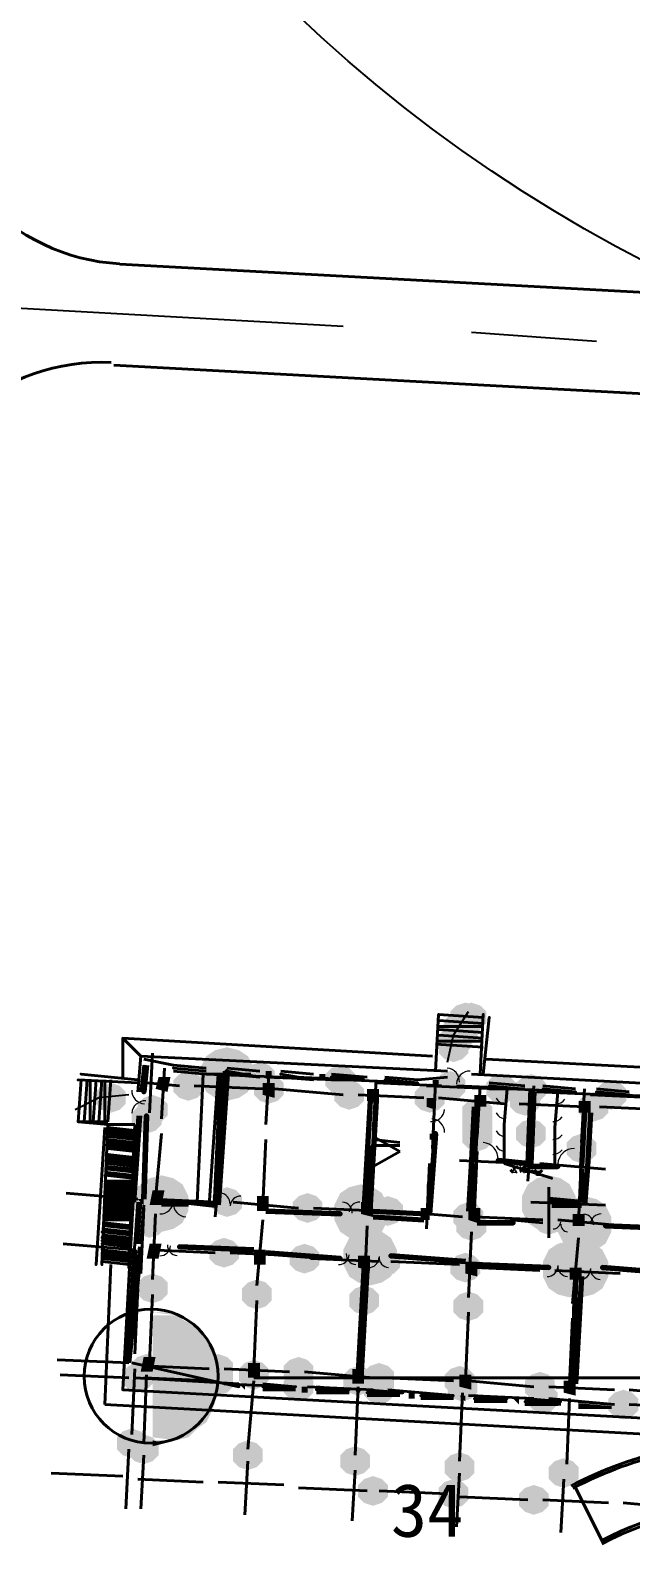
# Model space of a CAD drawing. Header units: metres. Extents: x 110 to 500, y 133 to 419.
# Drawn here: x 144.56 to 156.65, y 292.3 to 322.79 of the extents above; entities that cross this region are included whole.
import ezdxf

# ---------------------------------------------------------------- set-up
doc = ezdxf.new("R2010")
doc.units = ezdxf.units.M
for name, color, linetype in [('PDF_0', 7, 'Continuous'), ('PDF_0-道路边线', 7, 'Continuous'), ('PDF_COLU-HATCH', 7, 'Continuous'), ('PDF_COLU_GZ_HATCH', 7, 'Continuous'), ('PDF_DOTE', 7, 'Continuous'), ('PDF_GROUND', 7, 'Continuous'), ('PDF_LATRINE', 7, 'Continuous'), ('PDF_LVTRY', 7, 'Continuous'), ('PDF_PP-COM', 7, 'Continuous'), ('PDF_PUB_HATCH', 7, 'Continuous'), ('PDF_ROAD-CENT', 7, 'Continuous'), ('PDF_STAIR', 7, 'Continuous'), ('PDF_WALL', 7, 'Continuous'), ('PDF_WINDOW', 7, 'Continuous'), ('PDF_WINDOW_TEXT', 7, 'Continuous'), ('PDF_勘探点', 7, 'Continuous'), ('PDF_照明平面导线层', 7, 'Continuous')]:
    doc.layers.add(name, color=color, linetype=linetype)
doc.styles.add('CHINESE', font='宋体')

msp = doc.modelspace()

# ---------------------------------------------------------------- hatches: boundary and pattern name
at = {"layer": 'PDF_0'}
for points in [[(153.02, 302.78), (153.14, 302.66), (153.32, 302.6), (153.5, 302.66), (153.62, 302.78), (153.62, 303.02), (153.5, 303.14), (153.32, 303.2), (153.14, 303.14), (153.02, 303.02)], [(153.14, 302.78), (153.26, 302.66), (153.44, 302.6), (153.62, 302.66), (153.74, 302.78), (153.74, 303.02), (153.62, 303.14), (153.44, 303.2), (153.26, 303.14), (153.14, 303.02)], [(152.84, 302.48), (152.96, 302.36), (153.14, 302.3), (153.32, 302.36), (153.44, 302.48), (153.44, 302.72), (153.32, 302.84), (153.14, 302.9), (152.96, 302.84), (152.84, 302.72)], [(152.84, 302.42), (152.96, 302.3), (153.14, 302.24), (153.32, 302.3), (153.44, 302.42), (153.44, 302.66), (153.32, 302.78), (153.14, 302.84), (152.96, 302.78), (152.84, 302.66)], [(152.9, 302.6), (153.02, 302.48), (153.2, 302.42), (153.38, 302.48), (153.5, 302.6), (153.5, 302.84), (153.38, 302.96), (153.2, 303.02), (153.02, 302.96), (152.9, 302.84)], [(152.96, 302.6), (153.08, 302.48), (153.26, 302.42), (153.44, 302.48), (153.56, 302.6), (153.56, 302.84), (153.44, 302.96), (153.26, 303.02), (153.08, 302.96), (152.96, 302.84)], [(152.96, 302.48), (153.08, 302.36), (153.26, 302.3), (153.44, 302.36), (153.56, 302.48), (153.56, 302.72), (153.44, 302.84), (153.26, 302.9), (153.08, 302.84), (152.96, 302.72)], [(153.02, 302.6), (153.14, 302.48), (153.32, 302.42), (153.5, 302.48), (153.62, 302.6), (153.62, 302.84), (153.5, 302.96), (153.32, 303.02), (153.14, 302.96), (153.02, 302.84)], [(152.78, 302.3), (152.9, 302.18), (153.08, 302.12), (153.26, 302.18), (153.38, 302.3), (153.38, 302.54), (153.26, 302.66), (153.08, 302.72), (152.9, 302.66), (152.78, 302.54)], [(152.78, 302.18), (152.9, 302.06), (153.08, 302), (153.26, 302.06), (153.38, 302.18), (153.38, 302.42), (153.26, 302.54), (153.08, 302.6), (152.9, 302.54), (152.78, 302.42)], [(152.84, 302.3), (152.96, 302.18), (153.14, 302.12), (153.32, 302.18), (153.44, 302.3), (153.44, 302.54), (153.32, 302.66), (153.14, 302.72), (152.96, 302.66), (152.84, 302.54)], [(145.88, 301.16), (146, 301.04), (146.18, 300.98), (146.36, 301.04), (146.48, 301.16), (146.48, 301.4), (146.36, 301.52), (146.18, 301.58), (146, 301.52), (145.88, 301.4)]]:
    msp.add_hatch(color=7, dxfattribs=at).paths.add_polyline_path(points)
at = {"layer": 'PDF_COLU-HATCH'}
for points in [[(147.08, 301.46), (147.32, 301.4), (147.38, 301.7), (147.14, 301.7)], [(149.24, 301.34), (149.48, 301.28), (149.48, 301.58), (149.24, 301.58)], [(151.34, 301.22), (151.58, 301.16), (151.58, 301.46), (151.34, 301.46)], [(152.54, 301.1), (152.72, 301.04), (152.72, 301.28), (152.54, 301.28)], [(153.5, 301.1), (153.74, 301.1), (153.74, 301.34), (153.5, 301.34)], [(155.6, 300.98), (155.84, 300.98), (155.84, 301.22), (155.6, 301.22)], [(146.96, 299.12), (147.2, 299.12), (147.26, 299.42), (147.02, 299.42)], [(149.12, 299), (149.36, 299), (149.36, 299.3), (149.12, 299.3)], [(151.22, 298.94), (151.46, 298.88), (151.46, 299.18), (151.22, 299.18)], [(152.42, 298.82), (152.6, 298.82), (152.6, 299.06), (152.42, 299.06)], [(153.38, 298.82), (153.62, 298.76), (153.62, 299.06), (153.38, 299.06)], [(155.48, 298.7), (155.72, 298.7), (155.72, 298.94), (155.48, 298.94)], [(146.9, 298.04), (147.14, 298.04), (147.2, 298.34), (146.96, 298.34)], [(149.06, 297.92), (149.3, 297.92), (149.3, 298.22), (149.06, 298.22)], [(151.16, 297.86), (151.4, 297.8), (151.4, 298.1), (151.16, 298.1)], [(153.32, 297.74), (153.56, 297.68), (153.56, 297.98), (153.32, 297.98)], [(155.42, 297.62), (155.66, 297.62), (155.66, 297.86), (155.42, 297.86)], [(146.78, 295.76), (147.02, 295.76), (147.08, 296.06), (146.84, 296.06)], [(148.94, 295.64), (149.18, 295.64), (149.18, 295.94), (148.94, 295.94)], [(151.04, 295.52), (151.28, 295.52), (151.28, 295.82), (151.04, 295.82)], [(153.2, 295.46), (153.44, 295.4), (153.44, 295.7), (153.2, 295.7)], [(155.3, 295.34), (155.54, 295.28), (155.54, 295.58), (155.3, 295.58)]]:
    msp.add_hatch(color=7, dxfattribs=at).paths.add_polyline_path(points)
at = {"layer": 'PDF_COLU_GZ_HATCH'}
for points in [[(148.4, 301.76), (148.52, 301.76), (148.52, 301.88)], [(149.3, 301.7), (149.42, 301.7), (149.42, 301.82), (149.3, 301.82)], [(150.38, 301.64), (150.5, 301.64), (150.5, 301.76), (150.38, 301.76)], [(152.66, 301.52), (152.78, 301.52), (152.78, 301.64), (152.66, 301.64)], [(152.6, 300.44), (152.72, 300.44), (152.72, 300.56), (152.6, 300.56)], [(152.6, 300.44), (152.72, 300.44), (152.72, 300.56), (152.6, 300.56)], [(151.4, 299.48), (151.46, 299.6), (151.34, 299.6)], [(151.4, 299.48), (151.46, 299.6), (151.34, 299.6)], [(152.54, 299.42), (152.66, 299.42), (152.66, 299.54), (152.54, 299.54)], [(152.54, 299.42), (152.66, 299.42), (152.66, 299.54), (152.54, 299.54)], [(146.84, 299.12), (146.84, 299.24), (146.72, 299.24)], [(146.6, 297.02), (146.72, 297.02), (146.72, 297.14), (146.6, 297.14)], [(155.6, 296.54), (155.6, 296.66), (155.48, 296.6)], [(148.88, 295.4), (148.88, 295.52), (148.76, 295.52)], [(150.02, 295.34), (150.14, 295.34), (150.14, 295.46), (150.02, 295.46)], [(151.16, 295.28), (151.22, 295.4), (151.1, 295.4)], [(152.18, 295.22), (152.3, 295.22), (152.3, 295.34), (152.18, 295.34)], [(153.32, 295.16), (153.32, 295.28), (153.2, 295.28)], [(154.4, 295.1), (154.4, 295.22), (154.28, 295.22)]]:
    msp.add_hatch(color=7, dxfattribs=at).paths.add_polyline_path(points)
at = {"layer": 'PDF_DOTE'}
for points in [[(148.88, 301.58), (149, 301.46), (149.18, 301.4), (149.36, 301.46), (149.48, 301.58), (149.48, 301.82), (149.36, 301.94), (149.18, 302), (149, 301.94), (148.88, 301.82)], [(150.5, 301.52), (150.62, 301.4), (150.8, 301.34), (150.98, 301.4), (151.1, 301.52), (151.1, 301.76), (150.98, 301.88), (150.8, 301.94), (150.62, 301.88), (150.5, 301.76)], [(147.44, 301.4), (147.56, 301.28), (147.74, 301.22), (147.92, 301.28), (148.04, 301.4), (148.04, 301.64), (147.92, 301.76), (147.74, 301.82), (147.56, 301.76), (147.44, 301.64)], [(149.06, 301.34), (149.18, 301.22), (149.36, 301.16), (149.54, 301.22), (149.66, 301.34), (149.66, 301.58), (149.54, 301.7), (149.36, 301.76), (149.18, 301.7), (149.06, 301.58)], [(150.68, 301.22), (150.8, 301.1), (150.98, 301.04), (151.16, 301.1), (151.28, 301.22), (151.28, 301.46), (151.16, 301.58), (150.98, 301.64), (150.8, 301.58), (150.68, 301.46)], [(152.72, 301.4), (152.84, 301.28), (153.02, 301.22), (153.2, 301.28), (153.32, 301.4), (153.32, 301.64), (153.2, 301.76), (153.02, 301.82), (152.84, 301.76), (152.72, 301.64)], [(153.74, 301.34), (153.86, 301.22), (154.04, 301.16), (154.22, 301.22), (154.34, 301.34), (154.34, 301.58), (154.22, 301.7), (154.04, 301.76), (153.86, 301.7), (153.74, 301.58)], [(154.34, 301.34), (154.46, 301.22), (154.64, 301.16), (154.82, 301.22), (154.94, 301.34), (154.94, 301.58), (154.82, 301.7), (154.64, 301.76), (154.46, 301.7), (154.34, 301.58)], [(155.96, 301.22), (156.08, 301.1), (156.26, 301.04), (156.44, 301.1), (156.56, 301.22), (156.56, 301.46), (156.44, 301.58), (156.26, 301.64), (156.08, 301.58), (155.96, 301.46)], [(152.3, 301.16), (152.42, 301.04), (152.6, 300.98), (152.78, 301.04), (152.9, 301.16), (152.9, 301.4), (152.78, 301.52), (152.6, 301.58), (152.42, 301.52), (152.3, 301.4)], [(155.6, 300.98), (155.72, 300.86), (155.9, 300.8), (156.08, 300.86), (156.2, 300.98), (156.2, 301.22), (156.08, 301.34), (155.9, 301.4), (155.72, 301.34), (155.6, 301.22)], [(146.6, 300.74), (146.72, 300.62), (146.9, 300.56), (147.08, 300.62), (147.2, 300.74), (147.2, 300.98), (147.08, 301.1), (146.9, 301.16), (146.72, 301.1), (146.6, 300.98)], [(154.34, 300.44), (154.46, 300.32), (154.64, 300.26), (154.82, 300.32), (154.94, 300.44), (154.94, 300.68), (154.82, 300.8), (154.64, 300.86), (154.46, 300.8), (154.34, 300.68)], [(155.36, 300.14), (155.48, 300.02), (155.66, 299.96), (155.84, 300.02), (155.96, 300.14), (155.96, 300.38), (155.84, 300.5), (155.66, 300.56), (155.48, 300.5), (155.36, 300.38)], [(146.54, 299.12), (146.66, 299), (146.84, 298.94), (147.02, 299), (147.14, 299.12), (147.14, 299.36), (147.02, 299.48), (146.84, 299.54), (146.66, 299.48), (146.54, 299.36)], [(148.22, 299.06), (148.34, 298.94), (148.52, 298.88), (148.7, 298.94), (148.82, 299.06), (148.82, 299.3), (148.7, 299.42), (148.52, 299.48), (148.34, 299.42), (148.22, 299.3)], [(146.78, 298.94), (146.9, 298.82), (147.08, 298.76), (147.26, 298.82), (147.38, 298.94), (147.38, 299.18), (147.26, 299.3), (147.08, 299.36), (146.9, 299.3), (146.78, 299.18)], [(149.84, 298.94), (149.96, 298.82), (150.14, 298.76), (150.32, 298.82), (150.44, 298.94), (150.44, 299.18), (150.32, 299.3), (150.14, 299.36), (149.96, 299.3), (149.84, 299.18)], [(151.46, 298.88), (151.58, 298.76), (151.76, 298.7), (151.94, 298.76), (152.06, 298.88), (152.06, 299.12), (151.94, 299.24), (151.76, 299.3), (151.58, 299.24), (151.46, 299.12)], [(153.08, 298.76), (153.2, 298.64), (153.38, 298.58), (153.56, 298.64), (153.68, 298.76), (153.68, 299), (153.56, 299.12), (153.38, 299.18), (153.2, 299.12), (153.08, 299)], [(151.04, 298.7), (151.16, 298.58), (151.34, 298.52), (151.52, 298.58), (151.64, 298.7), (151.64, 298.94), (151.52, 299.06), (151.34, 299.12), (151.16, 299.06), (151.04, 298.94)], [(153.14, 298.58), (153.26, 298.46), (153.44, 298.4), (153.62, 298.46), (153.74, 298.58), (153.74, 298.82), (153.62, 298.94), (153.44, 299), (153.26, 298.94), (153.14, 298.82)], [(154.7, 298.7), (154.82, 298.58), (155, 298.52), (155.18, 298.58), (155.3, 298.7), (155.3, 298.94), (155.18, 299.06), (155, 299.12), (154.82, 299.06), (154.7, 298.94)], [(155.3, 298.52), (155.42, 298.4), (155.6, 298.34), (155.78, 298.4), (155.9, 298.52), (155.9, 298.76), (155.78, 298.88), (155.6, 298.94), (155.42, 298.88), (155.3, 298.76)], [(148.16, 298.04), (148.28, 297.92), (148.46, 297.86), (148.64, 297.92), (148.76, 298.04), (148.76, 298.28), (148.64, 298.4), (148.46, 298.46), (148.28, 298.4), (148.16, 298.28)], [(149.78, 297.92), (149.9, 297.8), (150.08, 297.74), (150.26, 297.8), (150.38, 297.92), (150.38, 298.16), (150.26, 298.28), (150.08, 298.34), (149.9, 298.28), (149.78, 298.16)], [(151.4, 297.86), (151.52, 297.74), (151.7, 297.68), (151.88, 297.74), (152, 297.86), (152, 298.1), (151.88, 298.22), (151.7, 298.28), (151.52, 298.22), (151.4, 298.1)], [(153.02, 297.74), (153.14, 297.62), (153.32, 297.56), (153.5, 297.62), (153.62, 297.74), (153.62, 297.98), (153.5, 298.1), (153.32, 298.16), (153.14, 298.1), (153.02, 297.98)], [(146.72, 297.32), (146.84, 297.2), (147.02, 297.14), (147.2, 297.2), (147.32, 297.32), (147.32, 297.56), (147.2, 297.68), (147.02, 297.74), (146.84, 297.68), (146.72, 297.56)], [(148.82, 297.2), (148.94, 297.08), (149.12, 297.02), (149.3, 297.08), (149.42, 297.2), (149.42, 297.44), (149.3, 297.56), (149.12, 297.62), (148.94, 297.56), (148.82, 297.44)], [(150.98, 297.08), (151.1, 296.96), (151.28, 296.9), (151.46, 296.96), (151.58, 297.08), (151.58, 297.32), (151.46, 297.44), (151.28, 297.5), (151.1, 297.44), (150.98, 297.32)], [(153.08, 296.96), (153.2, 296.84), (153.38, 296.78), (153.56, 296.84), (153.68, 296.96), (153.68, 297.2), (153.56, 297.32), (153.38, 297.38), (153.2, 297.32), (153.08, 297.2)], [(146.6, 295.7), (146.72, 295.58), (146.9, 295.52), (147.08, 295.58), (147.2, 295.7), (147.2, 295.94), (147.08, 296.06), (146.9, 296.12), (146.72, 296.06), (146.6, 295.94)], [(148.04, 295.7), (148.16, 295.58), (148.34, 295.52), (148.52, 295.58), (148.64, 295.7), (148.64, 295.94), (148.52, 296.06), (148.34, 296.12), (148.16, 296.06), (148.04, 295.94)], [(146.42, 295.52), (146.54, 295.4), (146.72, 295.34), (146.9, 295.4), (147.02, 295.52), (147.02, 295.76), (146.9, 295.88), (146.72, 295.94), (146.54, 295.88), (146.42, 295.76)], [(148.04, 295.46), (148.16, 295.34), (148.34, 295.28), (148.52, 295.34), (148.64, 295.46), (148.64, 295.7), (148.52, 295.82), (148.34, 295.88), (148.16, 295.82), (148.04, 295.7)], [(148.76, 295.58), (148.88, 295.46), (149.06, 295.4), (149.24, 295.46), (149.36, 295.58), (149.36, 295.82), (149.24, 295.94), (149.06, 296), (148.88, 295.94), (148.76, 295.82)], [(149.66, 295.64), (149.78, 295.52), (149.96, 295.46), (150.14, 295.52), (150.26, 295.64), (150.26, 295.88), (150.14, 296), (149.96, 296.06), (149.78, 296), (149.66, 295.88)], [(150.86, 295.46), (150.98, 295.34), (151.16, 295.28), (151.34, 295.34), (151.46, 295.46), (151.46, 295.7), (151.34, 295.82), (151.16, 295.88), (150.98, 295.82), (150.86, 295.7)], [(151.28, 295.52), (151.4, 295.4), (151.58, 295.34), (151.76, 295.4), (151.88, 295.52), (151.88, 295.76), (151.76, 295.88), (151.58, 295.94), (151.4, 295.88), (151.28, 295.76)], [(152.9, 295.46), (153.02, 295.34), (153.2, 295.28), (153.38, 295.34), (153.5, 295.46), (153.5, 295.7), (153.38, 295.82), (153.2, 295.88), (153.02, 295.82), (152.9, 295.7)], [(149.66, 295.34), (149.78, 295.22), (149.96, 295.16), (150.14, 295.22), (150.26, 295.34), (150.26, 295.58), (150.14, 295.7), (149.96, 295.76), (149.78, 295.7), (149.66, 295.58)], [(151.28, 295.28), (151.4, 295.16), (151.58, 295.1), (151.76, 295.16), (151.88, 295.28), (151.88, 295.52), (151.76, 295.64), (151.58, 295.7), (151.4, 295.64), (151.28, 295.52)], [(152.96, 295.34), (153.08, 295.22), (153.26, 295.16), (153.44, 295.22), (153.56, 295.34), (153.56, 295.58), (153.44, 295.7), (153.26, 295.76), (153.08, 295.7), (152.96, 295.58)], [(154.52, 295.34), (154.64, 295.22), (154.82, 295.16), (155, 295.22), (155.12, 295.34), (155.12, 295.58), (155, 295.7), (154.82, 295.76), (154.64, 295.7), (154.52, 295.58)], [(154.58, 295.1), (154.7, 294.98), (154.88, 294.92), (155.06, 294.98), (155.18, 295.1), (155.18, 295.34), (155.06, 295.46), (154.88, 295.52), (154.7, 295.46), (154.58, 295.34)], [(156.2, 294.98), (156.32, 294.86), (156.5, 294.8), (156.68, 294.86), (156.8, 294.98), (156.8, 295.22), (156.68, 295.34), (156.5, 295.4), (156.32, 295.34), (156.2, 295.22)], [(146.3, 294.2), (146.42, 294.08), (146.6, 294.02), (146.78, 294.08), (146.9, 294.2), (146.9, 294.44), (146.78, 294.56), (146.6, 294.62), (146.42, 294.56), (146.3, 294.44)], [(146.54, 294.08), (146.66, 293.96), (146.84, 293.9), (147.02, 293.96), (147.14, 294.08), (147.14, 294.32), (147.02, 294.44), (146.84, 294.5), (146.66, 294.44), (146.54, 294.32)], [(148.64, 293.96), (148.76, 293.84), (148.94, 293.78), (149.12, 293.84), (149.24, 293.96), (149.24, 294.2), (149.12, 294.32), (148.94, 294.38), (148.76, 294.32), (148.64, 294.2)], [(150.8, 293.84), (150.92, 293.72), (151.1, 293.66), (151.28, 293.72), (151.4, 293.84), (151.4, 294.08), (151.28, 294.2), (151.1, 294.26), (150.92, 294.2), (150.8, 294.08)], [(152.9, 293.72), (153.02, 293.6), (153.2, 293.54), (153.38, 293.6), (153.5, 293.72), (153.5, 293.96), (153.38, 294.08), (153.2, 294.14), (153.02, 294.08), (152.9, 293.96)], [(155, 293.6), (155.12, 293.48), (155.3, 293.42), (155.48, 293.48), (155.6, 293.6), (155.6, 293.84), (155.48, 293.96), (155.3, 294.02), (155.12, 293.96), (155, 293.84)], [(151.16, 293.24), (151.28, 293.12), (151.46, 293.06), (151.64, 293.12), (151.76, 293.24), (151.76, 293.48), (151.64, 293.6), (151.46, 293.66), (151.28, 293.6), (151.16, 293.48)], [(152.78, 293.18), (152.9, 293.06), (153.08, 293), (153.26, 293.06), (153.38, 293.18), (153.38, 293.42), (153.26, 293.54), (153.08, 293.6), (152.9, 293.54), (152.78, 293.42)], [(154.4, 293.06), (154.52, 292.94), (154.7, 292.88), (154.88, 292.94), (155, 293.06), (155, 293.3), (154.88, 293.42), (154.7, 293.48), (154.52, 293.42), (154.4, 293.3)]]:
    msp.add_hatch(color=7, dxfattribs=at).paths.add_polyline_path(points)
at = {"layer": 'PDF_LVTRY'}
for points in [[(153.26, 300.86), (153.38, 300.74), (153.56, 300.68), (153.74, 300.74), (153.86, 300.86), (153.86, 301.1), (153.74, 301.22), (153.56, 301.28), (153.38, 301.22), (153.26, 301.1)], [(154.22, 301.16), (154.34, 301.04), (154.52, 300.98), (154.7, 301.04), (154.82, 301.16), (154.82, 301.4), (154.7, 301.52), (154.52, 301.58), (154.34, 301.52), (154.22, 301.4)], [(154.22, 301.1), (154.34, 300.98), (154.52, 300.92), (154.7, 300.98), (154.82, 301.1), (154.82, 301.34), (154.7, 301.46), (154.52, 301.52), (154.34, 301.46), (154.22, 301.34)], [(153.26, 300.62), (153.38, 300.5), (153.56, 300.44), (153.74, 300.5), (153.86, 300.62), (153.86, 300.86), (153.74, 300.98), (153.56, 301.04), (153.38, 300.98), (153.26, 300.86)], [(153.26, 300.38), (153.38, 300.26), (153.56, 300.2), (153.74, 300.26), (153.86, 300.38), (153.86, 300.62), (153.74, 300.74), (153.56, 300.8), (153.38, 300.74), (153.26, 300.62)]]:
    msp.add_hatch(color=7, dxfattribs=at).paths.add_polyline_path(points)
at = {"layer": 'PDF_PUB_HATCH'}
for points in [[(147.14, 301.46), (147.32, 301.46), (147.32, 301.64), (147.14, 301.64)], [(149.24, 301.34), (149.48, 301.34), (149.48, 301.52), (149.24, 301.58)], [(151.4, 301.22), (151.58, 301.22), (151.58, 301.4), (151.4, 301.46)], [(153.5, 301.1), (153.68, 301.1), (153.68, 301.34), (153.5, 301.34)], [(155.6, 300.98), (155.84, 300.98), (155.84, 301.22), (155.6, 301.22)], [(147.02, 299.12), (147.2, 299.12), (147.2, 299.36), (147.02, 299.36)], [(149.12, 299), (149.3, 299), (149.36, 299.24), (149.12, 299.24)], [(151.22, 298.94), (151.46, 298.88), (151.46, 299.12), (151.28, 299.12)], [(152.48, 298.82), (152.6, 298.82), (152.6, 298.94)], [(153.38, 298.82), (153.56, 298.76), (153.56, 299), (153.38, 299)], [(155.48, 298.7), (155.72, 298.7), (155.72, 298.88), (155.48, 298.88)], [(146.96, 298.1), (147.14, 298.1), (147.14, 298.34), (146.96, 298.34)], [(149.06, 298.04), (149.3, 297.98), (149.3, 298.22), (149.06, 298.22)], [(151.22, 297.92), (151.4, 297.92), (151.4, 298.1), (151.22, 298.1)], [(153.32, 297.8), (153.5, 297.8), (153.5, 297.98), (153.32, 297.98)], [(155.42, 297.68), (155.66, 297.68), (155.66, 297.86), (155.42, 297.86)], [(146.84, 295.82), (147.02, 295.82), (147.02, 296), (146.84, 296)], [(148.94, 295.7), (149.12, 295.7), (149.18, 295.88), (148.94, 295.88)], [(151.04, 295.58), (151.28, 295.58), (151.28, 295.76), (151.1, 295.76)], [(153.2, 295.46), (153.38, 295.46), (153.38, 295.64), (153.2, 295.64)], [(155.3, 295.34), (155.54, 295.34), (155.54, 295.52), (155.3, 295.58)]]:
    msp.add_hatch(color=7, dxfattribs=at).paths.add_polyline_path(points)
at = {"layer": 'PDF_WALL'}
for points in [[(147.98, 301.64), (148.1, 301.4), (148.28, 301.28), (148.52, 301.22), (148.76, 301.28), (148.94, 301.4), (149.06, 301.64), (149.06, 301.88), (148.94, 302.12), (148.76, 302.24), (148.52, 302.3), (148.28, 302.24), (148.1, 302.12), (147.98, 301.88)], [(146.66, 299.06), (146.78, 298.82), (146.96, 298.7), (147.2, 298.64), (147.44, 298.7), (147.62, 298.82), (147.74, 299.06), (147.74, 299.3), (147.62, 299.54), (147.44, 299.66), (147.2, 299.72), (146.96, 299.66), (146.78, 299.54), (146.66, 299.3)], [(146.66, 299), (146.78, 298.76), (146.96, 298.64), (147.2, 298.58), (147.44, 298.64), (147.62, 298.76), (147.74, 299), (147.74, 299.24), (147.62, 299.48), (147.44, 299.6), (147.2, 299.66), (146.96, 299.6), (146.78, 299.48), (146.66, 299.24)], [(150.68, 298.88), (150.8, 298.64), (150.98, 298.52), (151.22, 298.46), (151.46, 298.52), (151.64, 298.64), (151.76, 298.88), (151.76, 299.12), (151.64, 299.36), (151.46, 299.48), (151.22, 299.54), (150.98, 299.48), (150.8, 299.36), (150.68, 299.12)], [(150.68, 298.82), (150.8, 298.58), (150.98, 298.46), (151.22, 298.4), (151.46, 298.46), (151.64, 298.58), (151.76, 298.82), (151.76, 299.06), (151.64, 299.3), (151.46, 299.42), (151.22, 299.48), (150.98, 299.42), (150.8, 299.3), (150.68, 299.06)], [(154.46, 299.06), (154.58, 298.82), (154.76, 298.7), (155, 298.64), (155.24, 298.7), (155.42, 298.82), (155.54, 299.06), (155.54, 299.3), (155.42, 299.54), (155.24, 299.66), (155, 299.72), (154.76, 299.66), (154.58, 299.54), (154.46, 299.3)], [(154.46, 299), (154.58, 298.76), (154.76, 298.64), (155, 298.58), (155.24, 298.64), (155.42, 298.76), (155.54, 299), (155.54, 299.24), (155.42, 299.48), (155.24, 299.6), (155, 299.66), (154.76, 299.6), (154.58, 299.48), (154.46, 299.24)], [(155.18, 298.64), (155.3, 298.4), (155.48, 298.28), (155.72, 298.22), (155.96, 298.28), (156.14, 298.4), (156.26, 298.64), (156.26, 298.88), (156.14, 299.12), (155.96, 299.24), (155.72, 299.3), (155.48, 299.24), (155.3, 299.12), (155.18, 298.88)], [(155.18, 298.58), (155.3, 298.34), (155.48, 298.22), (155.72, 298.16), (155.96, 298.22), (156.14, 298.34), (156.26, 298.58), (156.26, 298.82), (156.14, 299.06), (155.96, 299.18), (155.72, 299.24), (155.48, 299.18), (155.3, 299.06), (155.18, 298.82)], [(150.86, 297.98), (150.98, 297.74), (151.16, 297.62), (151.4, 297.56), (151.64, 297.62), (151.82, 297.74), (151.94, 297.98), (151.94, 298.22), (151.82, 298.46), (151.64, 298.58), (151.4, 298.64), (151.16, 298.58), (150.98, 298.46), (150.86, 298.22)], [(150.86, 297.92), (150.98, 297.68), (151.16, 297.56), (151.4, 297.5), (151.64, 297.56), (151.82, 297.68), (151.94, 297.92), (151.94, 298.16), (151.82, 298.4), (151.64, 298.52), (151.4, 298.58), (151.16, 298.52), (150.98, 298.4), (150.86, 298.16)], [(154.88, 297.74), (155, 297.5), (155.18, 297.38), (155.42, 297.32), (155.66, 297.38), (155.84, 297.5), (155.96, 297.74), (155.96, 297.98), (155.84, 298.22), (155.66, 298.34), (155.42, 298.4), (155.18, 298.34), (155, 298.22), (154.88, 297.98)], [(154.88, 297.68), (155, 297.44), (155.18, 297.32), (155.42, 297.26), (155.66, 297.32), (155.84, 297.44), (155.96, 297.68), (155.96, 297.92), (155.84, 298.16), (155.66, 298.28), (155.42, 298.34), (155.18, 298.28), (155, 298.16), (154.88, 297.92)], [(155.12, 297.74), (155.24, 297.5), (155.42, 297.38), (155.66, 297.32), (155.9, 297.38), (156.08, 297.5), (156.2, 297.74), (156.2, 297.98), (156.08, 298.22), (155.9, 298.34), (155.66, 298.4), (155.42, 298.34), (155.24, 298.22), (155.12, 297.98)], [(155.12, 297.68), (155.24, 297.44), (155.42, 297.32), (155.66, 297.26), (155.9, 297.32), (156.08, 297.44), (156.2, 297.68), (156.2, 297.92), (156.08, 298.16), (155.9, 298.28), (155.66, 298.34), (155.42, 298.28), (155.24, 298.16), (155.12, 297.92)]]:
    msp.add_hatch(color=7, dxfattribs=at).paths.add_polyline_path(points)
at = {"layer": 'PDF_WINDOW_TEXT'}
for points in [[(146.72, 300.92), (146.84, 300.8), (147.02, 300.74), (147.2, 300.8), (147.32, 300.92), (147.32, 301.16), (147.2, 301.28), (147.02, 301.34), (146.84, 301.28), (146.72, 301.16)], [(154.94, 298.76), (155.06, 298.64), (155.24, 298.58), (155.42, 298.64), (155.54, 298.76), (155.54, 299), (155.42, 299.12), (155.24, 299.18), (155.06, 299.12), (154.94, 299)], [(146.66, 298.64), (146.78, 298.52), (146.96, 298.46), (147.14, 298.52), (147.26, 298.64), (147.26, 298.88), (147.14, 299), (146.96, 299.06), (146.78, 299), (146.66, 298.88)]]:
    msp.add_hatch(color=7, dxfattribs=at).paths.add_polyline_path(points)
at = {"layer": 'PDF_勘探点'}
for points in [[(147.5, 296.9), (147.26, 296.96), (147.02, 296.96)], [(147.02, 296.78), (147.68, 296.78), (147.5, 296.9), (147.02, 296.9)], [(147.02, 296.66), (147.92, 296.66), (147.68, 296.78), (147.02, 296.78)], [(147.02, 296.48), (148.04, 296.48), (147.92, 296.66), (147.02, 296.66)], [(147.02, 296.3), (148.22, 296.3), (148.04, 296.48), (147.02, 296.48)], [(147.02, 296.12), (148.28, 296.12), (148.22, 296.3), (147.02, 296.3)], [(147.02, 295.88), (148.34, 295.88), (148.28, 296.12), (147.02, 296.12)], [(147.02, 295.64), (148.4, 295.64), (148.34, 295.88), (147.02, 295.88)], [(147.02, 295.4), (148.34, 295.4), (148.4, 295.64), (147.02, 295.64)], [(147.02, 295.16), (148.28, 295.16), (148.34, 295.4), (147.02, 295.4)], [(147.02, 294.98), (148.22, 294.98), (148.28, 295.16), (147.02, 295.16)], [(147.02, 294.74), (148.1, 294.74), (148.22, 294.98), (147.02, 294.98)], [(147.02, 294.62), (147.92, 294.62), (148.1, 294.74), (147.02, 294.74)], [(147.02, 294.44), (147.74, 294.44), (147.92, 294.62), (147.02, 294.62)], [(147.5, 294.38), (147.74, 294.44), (147.02, 294.44)], [(147.02, 294.26), (147.26, 294.32), (147.02, 294.38)], [(147.26, 294.32), (147.5, 294.38), (147.02, 294.38)]]:
    msp.add_hatch(color=7, dxfattribs=at).paths.add_polyline_path(points)

# ---------------------------------------------------------------- linework, layer by layer
at = {"layer": 'PDF_0', "color": 7, "lineweight": 40}
for points in [[(152.72, 301.82), (152.78, 302.96)], [(152.72, 301.82), (152.78, 302.96)], [(153.62, 301.76), (153.68, 302.96)], [(153.68, 301.76), (153.8, 302.9)], [(146.72, 301.58), (145.52, 301.64)], [(146.72, 301.64), (145.58, 301.76)], [(146.12, 300.8), (145.52, 300.8)], [(146.12, 300.74), (145.52, 300.8)], [(146.06, 300.68), (145.88, 297.92)], [(146.12, 300.74), (146, 297.92)], [(146.66, 300.74), (146.54, 297.86)], [(154.1, 299.96), (155.06, 299.66)]]:
    msp.add_lwpolyline(points, close=True, dxfattribs=at)
at = {"layer": 'PDF_0', "color": 7}
for points in [[(152.96, 302), (153.08, 302.54), (153.38, 303.02)], [(146.54, 301.34), (145.94, 301.28), (145.46, 301.04)]]:
    msp.add_lwpolyline(points, dxfattribs=at)
at = {"layer": 'PDF_0', "color": 7, "lineweight": 40}
for points in [[(146.72, 301.4), (146.78, 302.12), (152.96, 301.82)], [(146.84, 301.94), (146.78, 301.4)], [(147.44, 301.94), (146.84, 302.06)], [(152.36, 301.64), (152.96, 301.7)], [(153.44, 301.76), (171.62, 300.8)], [(154.16, 301.46), (154.1, 300.74), (154.1, 300.02)], [(155.18, 301.4), (155.12, 300.68), (155.12, 299.96)], [(159.62, 294.68), (146.42, 295.4), (146.72, 300.92)], [(146.78, 300.92), (146.66, 299.18)], [(147.74, 299.18), (147.2, 299.18)], [(147.74, 299.12), (147.2, 299.12)], [(154.22, 298.82), (154.88, 298.76)], [(146.66, 298.34), (146.48, 295.94)], [(155.54, 293.42), (156.08, 292.34)]]:
    msp.add_lwpolyline(points, dxfattribs=at)
at = {"layer": 'PDF_0', "color": 4, "lineweight": 40}
msp.add_lwpolyline([(146.6, 295.94), (148.76, 295.46)], close=True, dxfattribs=at)
msp.add_lwpolyline([(148.76, 295.52), (146.66, 295.64)], dxfattribs=at)
at = {"layer": 'PDF_0', "color": 7, "lineweight": 40}
for radius, start, end in [(8.01, 86.9183, 117.6417), (7.95, 86.9186, 117.6409), (6.75, 86.9184, 117.6411), (6.69, 87.616, 117.6415)]:
    msp.add_arc((159.17, 286.37), radius, start, end, dxfattribs=at)
at = {"layer": 'PDF_0-道路边线', "color": 3, "lineweight": 40}
for points in [[(200.78, 315.14), (146.36, 318.08)], [(146.24, 316.04), (200.66, 313.1)]]:
    msp.add_lwpolyline(points, dxfattribs=at)
for centre, start, end in [((146.57, 322.13), 176.9183, -93.0813), ((145.97, 312.05), 86.9181, 176.9185)]:
    msp.add_arc(centre, 4.05, start, end, dxfattribs=at)
at = {"layer": 'PDF_DOTE', "color": 1, "lineweight": 40}
for points in [[(146.96, 300.98), (147.02, 302.18)], [(147.2, 300.86), (147.26, 301.88)], [(149.6, 301.7), (148.1, 301.76)], [(149, 301.76), (148.1, 301.76)], [(148.4, 300.5), (148.46, 301.82)], [(149.3, 300.74), (149.36, 301.76)], [(150.68, 301.64), (149.3, 301.7)], [(151.22, 301.64), (149.9, 301.7)], [(152.3, 301.58), (150.92, 301.64)], [(151.46, 300.62), (151.52, 301.64)], [(146.9, 301.58), (147.56, 301.52)], [(147.86, 301.52), (149.24, 301.46)], [(149.48, 301.46), (150.86, 301.34)], [(151.16, 301.34), (152.48, 301.28)], [(152.84, 301.52), (151.52, 301.58)], [(153.92, 301.46), (152.54, 301.52)], [(152.66, 300.26), (152.72, 301.58)], [(152.78, 301.28), (154.1, 301.16)], [(154.52, 301.46), (153.14, 301.52)], [(153.56, 300.5), (153.62, 301.52)], [(155.54, 301.4), (154.22, 301.46)], [(154.64, 300.68), (154.7, 301.52)], [(156.14, 301.34), (154.76, 301.4)], [(155.66, 300.38), (155.72, 301.46)], [(157.16, 301.28), (155.84, 301.34)], [(157.76, 301.28), (156.38, 301.34)], [(154.4, 301.16), (155.72, 301.1)], [(156.02, 301.1), (157.34, 301.04)], [(146.84, 299.36), (146.9, 300.74)], [(147.08, 299.24), (147.2, 300.56)], [(149.24, 299.12), (149.3, 300.44)], [(154.58, 299.6), (154.64, 300.38)], [(148.28, 298.88), (148.4, 300.2)], [(151.34, 299), (151.4, 300.32)], [(153.5, 298.88), (153.56, 300.2)], [(155.6, 298.76), (155.66, 300.14)], [(152.54, 298.64), (152.6, 299.96)], [(154.52, 299.96), (153.2, 300.02)], [(156.14, 299.84), (154.82, 299.96)], [(155, 298.46), (155, 299.48)], [(145.28, 299.36), (146.72, 299.24)], [(147.02, 299.24), (148.34, 299.18)], [(148.64, 299.18), (149.96, 299.06)], [(156.14, 299.12), (154.64, 299.18)], [(146.78, 297.74), (146.84, 299.06)], [(147.02, 297.62), (147.08, 298.94)], [(150.26, 299.06), (151.64, 299)], [(151.88, 299), (153.26, 298.88)], [(153.5, 298.88), (154.88, 298.82)], [(149.12, 297.5), (149.24, 298.82)], [(151.28, 297.32), (151.34, 298.7)], [(153.38, 297.26), (153.44, 298.58)], [(155.18, 298.82), (156.5, 298.7)], [(145.22, 298.34), (146.66, 298.22)], [(155.48, 297.14), (155.6, 298.46)], [(146.96, 298.22), (148.28, 298.16)], [(148.58, 298.16), (149.96, 298.1)], [(150.2, 298.04), (151.58, 297.98)], [(151.82, 297.98), (153.2, 297.92)], [(153.5, 297.86), (154.82, 297.8)], [(155.12, 297.8), (156.44, 297.74)], [(146.66, 296.12), (146.72, 297.44)], [(146.96, 295.94), (147.02, 297.32)], [(149.06, 295.82), (149.12, 297.2)], [(151.16, 295.7), (151.22, 297.08)], [(153.32, 295.58), (153.38, 296.96)], [(155.42, 295.52), (155.48, 296.84)], [(145.1, 296), (146.54, 295.94)], [(146.6, 294.5), (146.66, 295.82)], [(146.84, 295.88), (148.16, 295.82)], [(148.46, 295.82), (149.78, 295.76)], [(146.54, 295.64), (145.16, 295.7)], [(146.84, 294.32), (146.9, 295.7)], [(148.22, 295.58), (146.84, 295.64)], [(149.84, 295.46), (148.46, 295.52)], [(148.94, 294.2), (149.06, 295.58)], [(150.08, 295.76), (151.46, 295.64)], [(151.7, 295.64), (153.08, 295.58)], [(153.38, 295.58), (154.7, 295.46)], [(151.46, 295.4), (150.14, 295.46)], [(151.1, 294.08), (151.16, 295.46)], [(153.08, 295.28), (151.76, 295.4)], [(153.2, 293.96), (153.26, 295.34)], [(154.7, 295.22), (153.38, 295.28)], [(155, 295.46), (156.32, 295.4)], [(156.32, 295.1), (155, 295.22)], [(155.36, 293.9), (155.42, 295.22)], [(156.62, 295.4), (157.94, 295.28)], [(158, 295.04), (156.62, 295.1)], [(146.48, 293), (146.54, 294.2)], [(146.78, 293), (146.84, 294.08)], [(148.88, 292.88), (148.94, 293.96)], [(144.98, 293.72), (146.42, 293.66)], [(151.04, 292.76), (151.1, 293.78)], [(153.14, 292.64), (153.2, 293.72)], [(146.72, 293.6), (148.04, 293.54)], [(148.34, 293.54), (149.66, 293.48)], [(149.96, 293.42), (151.34, 293.36)], [(151.58, 293.36), (152.96, 293.3)], [(155.24, 292.52), (155.3, 293.6)], [(153.2, 293.24), (154.58, 293.18)], [(154.88, 293.18), (156.2, 293.12)], [(156.5, 293.12), (157.82, 293)]]:
    msp.add_lwpolyline(points, dxfattribs=at)
at = {"layer": 'PDF_GROUND', "color": 2, "lineweight": 40}
for points in [[(146.42, 302.48), (146.42, 301.7)], [(152.66, 302.12), (146.42, 302.48), (146.78, 302.12)], [(166.4, 301.4), (153.74, 302.06)], [(146.18, 297.92), (146.06, 295.1)], [(146.06, 295.1), (159.14, 294.38)]]:
    msp.add_lwpolyline(points, dxfattribs=at)
at = {"layer": 'PDF_LATRINE', "color": 6, "lineweight": 0}
for centre, start, end in [((154.13, 301.37), -153.0812, -93.0796), ((154.13, 301.07), -153.0812, -93.0796), ((155.15, 301.37), -93.0837, -33.0862), ((155.09, 301.01), -93.0837, -33.0862), ((154.13, 300.71), -153.0812, -93.0796), ((155.09, 300.65), -93.0837, -33.0862), ((154.13, 300.41), -153.0812, -93.0796), ((155.09, 300.35), -93.0837, -33.0862)]:
    msp.add_arc(centre, 0.21, start, end, dxfattribs=at)
at = {"layer": 'PDF_LVTRY', "color": 6, "lineweight": 40}
for centre, radius, start, end in [((154.31, 299.87), 0.0898, -152.9942, -128.5857), ((154.31, 299.87), 0.0904, 122.5241, 146.7925), ((154.31, 299.87), 0.09, -128.644, -109.5792), ((154.31, 299.87), 0.09, -128.644, -109.5792), ((154.31, 299.809), 0.0907, 103.4653, 122.3615), ((154.31, 299.93), 0.0896, -109.6021, -93.0443), ((154.429, 299.87), 0.149, 166.9898, 174.5548), ((154.31, 299.931), 0.0909, -92.9968, -76.688), ((154.31, 299.871), 0.0907, -76.5347, -57.6385), ((154.31, 299.871), 0.0907, -76.5347, -57.6385), ((154.31, 299.81), 0.09, 51.356, 70.4208), ((154.19, 299.87), 0.15, -0.6435, 3.7067), ((154.37, 299.87), 0.0904, -57.4759, -33.2075), ((154.37, 299.87), 0.0898, 27.0058, 51.4143), ((154.55, 299.87), 0.0898, -152.9942, -128.5857), ((154.55, 299.81), 0.0904, 122.5241, 146.7925), ((154.55, 299.87), 0.09, -128.644, -109.5792), ((154.55, 299.87), 0.09, -128.644, -109.5792), ((154.55, 299.809), 0.0907, 103.4653, 122.3615), ((154.55, 299.93), 0.0896, -109.6021, -93.0443), ((154.669, 299.87), 0.149, 166.9898, 174.5548), ((154.55, 299.931), 0.0909, -92.9968, -76.688), ((154.55, 299.871), 0.0907, -76.5347, -57.6385), ((154.55, 299.871), 0.0907, -76.5347, -57.6385), ((154.55, 299.81), 0.09, 51.356, 70.4208), ((154.43, 299.87), 0.15, -0.6435, 3.7067), ((154.55, 299.81), 0.0898, 27.0058, 51.4143), ((154.61, 299.87), 0.0904, -57.4759, -33.2075), ((154.79, 299.87), 0.0898, -152.9942, -128.5857), ((154.79, 299.81), 0.0904, 122.5241, 146.7925), ((154.79, 299.87), 0.09, -128.644, -109.5792), ((154.79, 299.87), 0.09, -128.644, -109.5792), ((154.79, 299.809), 0.0907, 103.4653, 122.3615), ((154.79, 299.87), 0.0896, -109.6021, -93.0443), ((154.909, 299.87), 0.149, 166.9898, 174.5548), ((154.79, 299.871), 0.0909, -92.9968, -76.688), ((154.79, 299.871), 0.0907, -76.5347, -57.6385), ((154.79, 299.871), 0.0907, -76.5347, -57.6385), ((154.79, 299.81), 0.09, 51.356, 70.4208), ((154.67, 299.87), 0.15, -0.6435, 3.7067), ((154.79, 299.87), 0.0904, -57.4759, -33.2075), ((154.79, 299.81), 0.0898, 27.0058, 51.4143)]:
    msp.add_arc(centre, radius, start, end, dxfattribs=at)
at = {"layer": 'PDF_LVTRY', "color": 6, "lineweight": 0}
for centre, radius, start, end in [((154.31, 299.929), 0.149, -109.661, -93.0147), ((154.31, 299.81), 0.15, 86.9209, 103.4238), ((154.31, 299.93), 0.15, -93.0791, -76.5762), ((154.31, 299.988), 0.0877, -88.4048, -80.5354), ((154.31, 299.811), 0.149, 70.339, 86.9853), ((154.369, 299.986), 0.0858, -105.727, -97.691), ((154.55, 299.929), 0.149, -109.661, -93.0147), ((154.55, 299.81), 0.15, 86.9209, 103.4238), ((154.55, 299.93), 0.15, -93.0791, -76.5762), ((154.55, 299.988), 0.0877, -88.4048, -80.5354), ((154.55, 299.811), 0.149, 70.339, 86.9853), ((154.609, 299.986), 0.0858, -105.727, -97.691), ((154.79, 299.75), 0.15, 86.9209, 103.4238), ((154.79, 299.988), 0.0877, -88.4048, -80.5354), ((154.79, 299.751), 0.149, 70.339, 86.9853), ((154.849, 299.986), 0.0858, -105.727, -97.691), ((154.79, 299.869), 0.149, -109.661, -93.0147), ((154.79, 299.87), 0.15, -93.0791, -76.5762)]:
    msp.add_arc(centre, radius, start, end, dxfattribs=at)
at = {"layer": 'PDF_PP-COM', "color": 4}
msp.add_circle((170.81, 345.106), 30.334, dxfattribs=at)
at = {"layer": 'PDF_ROAD-CENT', "color": 6}
for points in [[(150.86, 316.82), (141.26, 317.36)], [(155.96, 316.52), (153.44, 316.7)]]:
    msp.add_lwpolyline(points, dxfattribs=at)
at = {"layer": 'PDF_STAIR', "color": 2, "lineweight": 40}
for points in [[(153.68, 302.9), (152.78, 302.96)], [(153.68, 302.78), (152.78, 302.84)], [(153.68, 302.72), (152.78, 302.72)], [(153.68, 302.6), (152.78, 302.66)], [(153.68, 302.48), (152.78, 302.54)], [(153.68, 302.3), (152.72, 302.36)], [(153.68, 302.42), (152.78, 302.42)], [(145.58, 301.64), (145.52, 300.8)], [(145.7, 301.64), (145.64, 300.8)], [(145.76, 301.64), (145.76, 300.8)], [(145.88, 301.64), (145.82, 300.8)], [(146, 301.64), (145.94, 300.8)], [(146.06, 301.64), (146.06, 300.8)], [(146.18, 301.64), (146.12, 300.8)], [(146.66, 300.74), (146.12, 300.74)], [(152, 300.38), (151.46, 300.44)], [(152, 300.32), (151.46, 300.32)], [(146.06, 299.36), (146.6, 299.36), (146.06, 299.42), (146.6, 299.42), (146.06, 299.48), (146.6, 299.48), (146.06, 299.54), (146.6, 299.54), (146.06, 299.6), (146.6, 299.6)], [(146.06, 299.12), (146.6, 299.12), (146.06, 299.18), (146.6, 299.18), (146.06, 299.24), (146.6, 299.24), (146.06, 299.3), (146.6, 299.3)], [(146.06, 298.82), (146.6, 298.82), (146.06, 298.88), (146.6, 298.88), (146.06, 298.94), (146.6, 298.94), (146.06, 299), (146.6, 299), (146.06, 299.06), (146.6, 299.06)], [(146, 298.64), (146.54, 298.58), (146, 298.58), (146.54, 298.52)], [(146, 297.98), (146.54, 297.92)]]:
    msp.add_lwpolyline(points, dxfattribs=at)
for points in [[(146.66, 300.44), (146.12, 300.5), (146.66, 300.5), (146.12, 300.56), (146.66, 300.56), (146.12, 300.62), (146.66, 300.62), (146.12, 300.68)], [(146.66, 300.74), (146.54, 297.92)], [(146.12, 300.44), (146.66, 300.38), (146.12, 300.38), (146.66, 300.32), (146.12, 300.32), (146.66, 300.26), (146.12, 300.26), (146.66, 300.2)], [(152, 300.2), (151.46, 300.5), (151.46, 299.9)], [(146.66, 299.9), (146.12, 299.96), (146.66, 299.96), (146.12, 300.02), (146.66, 300.02), (146.12, 300.08), (146.66, 300.08), (146.12, 300.14)], [(146.06, 299.78), (146.6, 299.72), (146.06, 299.72), (146.6, 299.66)], [(146.12, 299.9), (146.66, 299.84), (146.12, 299.84), (146.66, 299.78)], [(146.6, 298.64), (146.06, 298.7), (146.6, 298.7), (146.06, 298.76)], [(146, 298.52), (146.54, 298.46), (146, 298.46), (146.54, 298.4), (146, 298.4), (146.54, 298.34), (146, 298.34), (146.54, 298.28)], [(146.54, 297.98), (146, 298.04), (146.54, 298.04), (146, 298.1), (146.54, 298.1), (146, 298.16), (146.54, 298.16), (146, 298.22)]]:
    msp.add_lwpolyline(points, close=True, dxfattribs=at)
at = {"layer": 'PDF_WALL', "color": 5, "lineweight": 70}
for points in [[(146.9, 301.94), (146.84, 301.4)], [(146.84, 299.24), (146.9, 300.92)], [(152.6, 298.94), (152.72, 300.56)], [(154.58, 299.96), (153.98, 300.02)], [(154.58, 299.9), (155.18, 299.9)], [(148.28, 299.12), (147.74, 299.18)], [(149.3, 299), (150.8, 298.94)], [(153.56, 298.76), (154.28, 298.76)], [(157.64, 298.64), (156.14, 298.7)], [(149.06, 298.22), (147.56, 298.28)], [(149.3, 298.16), (150.8, 298.04)], [(153.32, 297.98), (151.82, 298.1)], [(153.5, 297.92), (155, 297.86)], [(157.58, 297.74), (156.08, 297.86)]]:
    msp.add_lwpolyline(points, close=True, dxfattribs=at)
for points in [[(148.4, 301.76), (148.28, 299.12)], [(148.52, 301.76), (148.34, 299.12)], [(154.64, 301.46), (154.58, 299.96)], [(154.7, 301.4), (154.64, 299.96)], [(151.4, 301.22), (151.28, 299.12)], [(151.52, 301.22), (151.4, 299.12)], [(153.5, 301.1), (153.44, 300.02)], [(153.56, 301.1), (153.5, 300.02)], [(155.72, 300.98), (155.66, 299.9)], [(155.84, 300.98), (155.78, 299.9)], [(153.44, 300.02), (153.38, 299)], [(153.5, 299.96), (153.44, 299)], [(155.66, 299.84), (155.66, 299.18)], [(155.78, 299.9), (155.72, 299.12)], [(155, 299.24), (155.66, 299.18)], [(151.46, 299), (152.54, 298.94)], [(151.46, 298.88), (152.48, 298.82)], [(155.06, 299.12), (155.66, 299.12)], [(146.54, 295.94), (146.78, 298.28)], [(146.54, 295.94), (146.66, 298.22)], [(151.28, 297.92), (151.16, 295.76)], [(151.34, 297.92), (151.22, 295.76)], [(155.54, 297.68), (155.48, 295.52)], [(155.66, 297.68), (155.54, 295.52)]]:
    msp.add_lwpolyline(points, dxfattribs=at)
at = {"layer": 'PDF_WINDOW', "color": 2, "lineweight": 40}
for points in [[(148.1, 301.88), (147.44, 301.94)], [(148.1, 301.76), (147.44, 301.82)], [(149.18, 301.82), (148.52, 301.88)], [(149.18, 301.7), (148.52, 301.76)], [(150.26, 301.76), (149.6, 301.82)], [(150.26, 301.64), (149.6, 301.7)], [(151.34, 301.7), (150.62, 301.76)], [(151.28, 301.7), (150.62, 301.7), (151.28, 301.64), (150.62, 301.64)], [(152.36, 301.64), (151.7, 301.7)], [(152.36, 301.58), (151.7, 301.64), (152.36, 301.58), (151.7, 301.58)], [(154.52, 301.52), (153.8, 301.58)], [(154.46, 301.46), (153.8, 301.52), (154.46, 301.46), (153.8, 301.46)], [(155.54, 301.46), (154.88, 301.52)], [(155.54, 301.4), (154.88, 301.46), (155.54, 301.4), (154.88, 301.4)], [(156.62, 301.4), (155.96, 301.46)], [(156.62, 301.34), (155.96, 301.4), (156.62, 301.34), (155.96, 301.34)], [(146.66, 298.34), (146.72, 299.18)], [(146.72, 298.34), (146.78, 299.18)], [(146.78, 298.34), (146.84, 299.12)], [(149.9, 295.46), (149.24, 295.46), (149.9, 295.46), (149.24, 295.52)], [(149.9, 295.4), (149.24, 295.4)], [(150.98, 295.4), (150.32, 295.4), (150.98, 295.4), (150.32, 295.46)], [(150.98, 295.34), (150.32, 295.34)], [(152.06, 295.34), (151.34, 295.34), (152.06, 295.34), (151.34, 295.4)], [(152, 295.28), (151.34, 295.28)], [(153.08, 295.28), (152.42, 295.28), (153.08, 295.28), (152.42, 295.34)], [(153.08, 295.22), (152.42, 295.22)], [(154.16, 295.22), (153.5, 295.22), (154.16, 295.22), (153.5, 295.28)], [(155.24, 295.1), (154.52, 295.16), (155.24, 295.16), (154.52, 295.22)], [(154.16, 295.16), (153.5, 295.16)], [(155.18, 295.1), (154.52, 295.1)], [(155.6, 295.1), (156.26, 295.04)], [(156.26, 295.04), (155.6, 295.04)]]:
    msp.add_lwpolyline(points, dxfattribs=at)
for points in [[(148.1, 301.82), (147.44, 301.88)], [(149.18, 301.7), (148.52, 301.82)], [(150.26, 301.64), (149.6, 301.76)], [(156.26, 295.1), (155.6, 295.16)]]:
    msp.add_lwpolyline(points, close=True, dxfattribs=at)
at = {"layer": 'PDF_WINDOW', "color": 2, "lineweight": 20}
for centre, radius, start, end in [((152.93, 301.61), 0.27, -3.0834, 85.4544), ((153.41, 301.55), 0.27, 88.384, 176.9173), ((153.65, 300.05), 0.33, -3.0776, 85.4523), ((155.51, 299.93), 0.33, 88.3865, 176.9156), ((147.17, 299.21), 0.27, -91.616, -3.0827), ((147.71, 299.15), 0.27, 176.9166, -94.5456), ((148.37, 299.15), 0.21, -3.0759, 85.4455), ((148.79, 299.09), 0.21, 88.392, 176.9128), ((150.83, 298.97), 0.21, -3.0759, 85.4455), ((151.19, 298.97), 0.21, 88.392, 176.9128), ((155.69, 298.73), 0.21, -3.0759, 85.4455), ((156.05, 298.73), 0.21, 88.392, 176.9128), ((155.09, 298.79), 0.15, -91.6181, -3.0773), ((155.39, 298.73), 0.15, 176.9245, -94.559), ((147.17, 298.31), 0.21, -91.608, -3.0872), ((147.53, 298.31), 0.21, 176.9241, -94.5545), ((150.77, 298.13), 0.21, -91.608, -3.0872), ((151.13, 298.13), 0.21, 176.9241, -94.5545), ((151.37, 298.07), 0.21, -91.608, -3.0872), ((151.79, 298.07), 0.21, 176.9241, -94.5545), ((154.97, 297.89), 0.21, -91.608, -3.0872), ((155.39, 297.89), 0.21, 176.9241, -94.5545), ((155.63, 297.83), 0.21, -91.608, -3.0872), ((156.05, 297.83), 0.21, 176.9241, -94.5545)]:
    msp.add_arc(centre, radius, start, end, dxfattribs=at)
at = {"layer": 'PDF_WINDOW', "color": 2, "lineweight": 0}
for centre, start, end in [((146.87, 301.43), 178.3888, -93.0841), ((146.87, 300.95), 86.923, 175.4479), ((152.63, 301.07), -93.077, -4.5521), ((152.63, 300.59), -1.6112, 86.9159)]:
    msp.add_arc(centre, 0.27, start, end, dxfattribs=at)
at = {"layer": 'PDF_勘探点', "color": 5, "lineweight": 40}
msp.add_lwpolyline([(149.06, 295.64), (157.16, 295.64)], dxfattribs=at)
msp.add_circle((146.99, 295.67), 1.35, dxfattribs=at)
at = {"layer": 'PDF_照明平面导线层', "color": 3, "lineweight": 40}
for points in [[(147.92, 299.18), (148.04, 301.76)], [(148.16, 299.12), (148.34, 301.76)]]:
    msp.add_lwpolyline(points, dxfattribs=at)

# ---------------------------------------------------------------- texts
at = {"color": 5, "insert": (151.82, 292.418), "char_height": 1.0728, "attachment_point": 7, "style": 'CHINESE'}
msp.add_mtext('34', dxfattribs=at)

doc.saveas('drawing.dxf')
